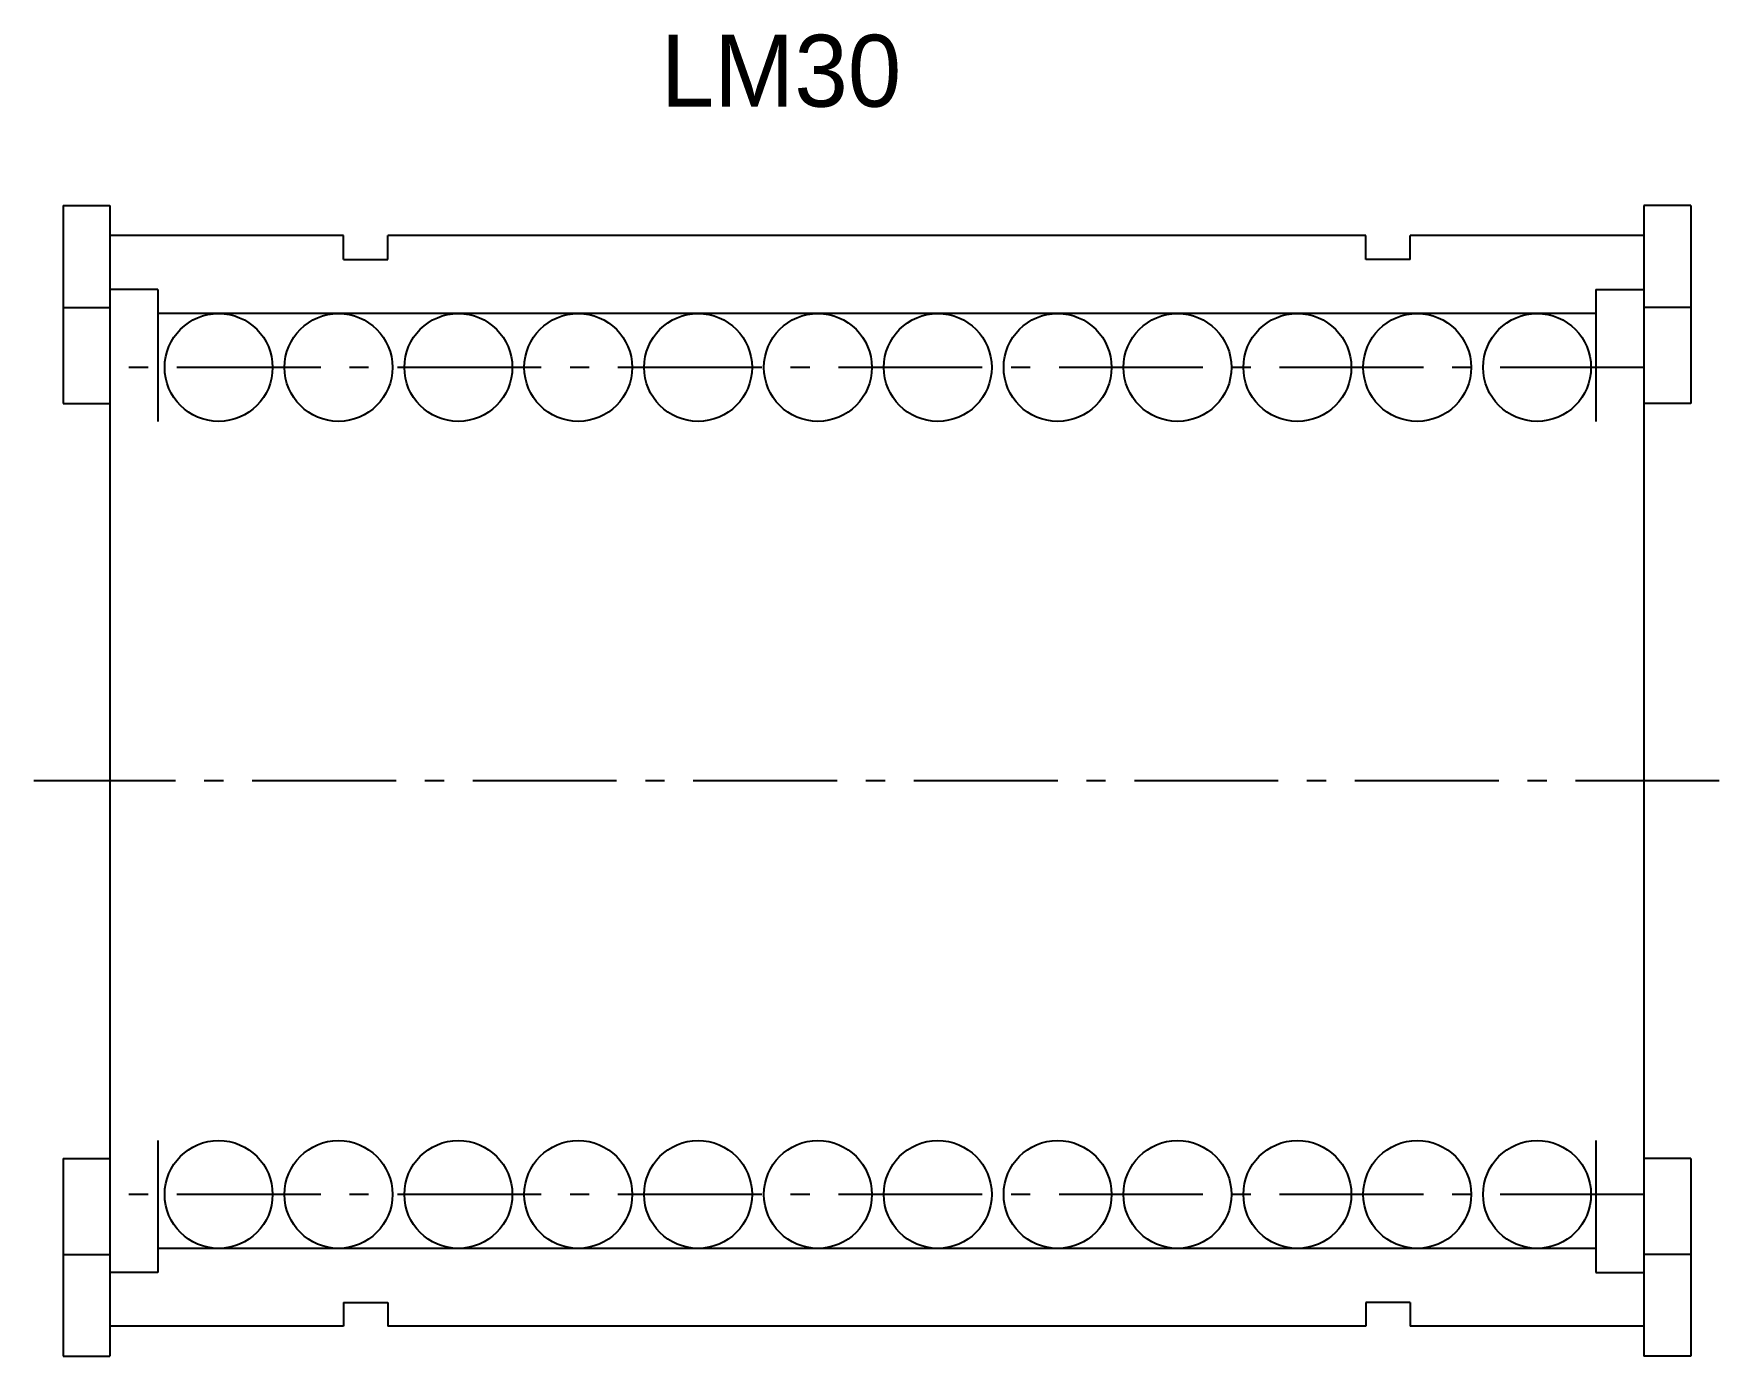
# Model space of a CAD drawing. Extents: x 181.4 to 251.7, y 117 to 172.2.
import ezdxf

# ---------------------------------------------------------------- set-up
doc = ezdxf.new("R2010")
doc.units = 0
doc.header["$MEASUREMENT"] = 0
doc.linetypes.add('SCENTER', pattern=[9.2, 6, -1.2, 0.8, -1.2])
for name, color, linetype in [('CON', 2, 'CONTINUOUS'), ('SCEN', 1, 'SCENTER'), ('UTI', 7, 'CONTINUOUS')]:
    doc.layers.add(name, color=color, linetype=linetype)

msp = doc.modelspace()

# ---------------------------------------------------------------- linework, layer by layer
at = {"layer": 'CON'}
for p, q in [((182.586, 165.004), (182.586, 156.754)), ((182.586, 165.004), (184.536, 165.004)), ((184.536, 165.004), (184.536, 117.004)), ((248.536, 165.004), (248.536, 117.004)), ((250.486, 165.004), (248.536, 165.004)), ((250.486, 165.004), (250.486, 156.754)), ((194.286, 163.754), (184.536, 163.754)), ((194.286, 162.754), (194.286, 163.754)), ((236.936, 163.754), (196.136, 163.754)), ((196.136, 162.754), (196.136, 163.754)), ((236.936, 162.754), (236.936, 163.754)), ((248.536, 163.754), (238.786, 163.754)), ((238.786, 162.754), (238.786, 163.754)), ((194.286, 162.754), (196.136, 162.754)), ((238.786, 162.754), (236.936, 162.754)), ((186.536, 161.504), (184.536, 161.504)), ((186.536, 161.504), (186.536, 156.004)), ((246.536, 161.504), (246.536, 156.004)), ((246.536, 161.504), (248.536, 161.504)), ((182.586, 160.754), (184.536, 160.754)), ((246.536, 160.504), (186.536, 160.504)), ((250.486, 160.754), (248.536, 160.754)), ((182.586, 156.754), (184.536, 156.754)), ((250.486, 156.754), (248.536, 156.754)), ((186.536, 126.004), (186.536, 120.504)), ((246.536, 126.004), (246.536, 120.504)), ((182.586, 125.254), (182.586, 117.004)), ((182.586, 125.254), (184.536, 125.254)), ((250.486, 125.254), (248.536, 125.254)), ((250.486, 125.254), (250.486, 117.004)), ((182.586, 121.254), (184.536, 121.254)), ((246.536, 121.504), (186.536, 121.504)), ((250.486, 121.254), (248.536, 121.254)), ((186.536, 120.504), (184.536, 120.504)), ((246.536, 120.504), (248.536, 120.504)), ((194.286, 119.254), (196.136, 119.254)), ((194.286, 119.254), (194.286, 118.254)), ((196.136, 119.254), (196.136, 118.254)), ((238.786, 119.254), (236.936, 119.254)), ((236.936, 119.254), (236.936, 118.254)), ((238.786, 119.254), (238.786, 118.254)), ((194.286, 118.254), (184.536, 118.254)), ((236.936, 118.254), (196.136, 118.254)), ((248.536, 118.254), (238.786, 118.254)), ((182.586, 117.004), (184.536, 117.004)), ((250.486, 117.004), (248.536, 117.004))]:
    msp.add_line(p, q, dxfattribs=at)
for centre in [(189.078, 158.254), (194.078, 158.254), (199.078, 158.254), (204.078, 158.254), (209.078, 158.254), (214.078, 158.254), (219.078, 158.254), (224.078, 158.254), (229.078, 158.254), (234.078, 158.254), (239.078, 158.254), (244.078, 158.254), (189.078, 123.754), (194.078, 123.754), (199.078, 123.754), (204.078, 123.754), (209.078, 123.754), (214.078, 123.754), (219.078, 123.754), (224.078, 123.754), (229.078, 123.754), (234.078, 123.754), (239.078, 123.754), (244.078, 123.754)]:
    msp.add_circle(centre, 2.25, dxfattribs=at)
at = {"layer": 'SCEN'}
for p, q in [((248.536, 158.254), (184.536, 158.254)), ((251.68, 141.004), (181.363, 141.004)), ((248.536, 123.754), (184.536, 123.754))]:
    msp.add_line(p, q, dxfattribs=at)

# ---------------------------------------------------------------- texts
at = {"layer": 'UTI'}
msp.add_text('LM30', height=3, dxfattribs=at).set_placement((207.521, 169.13))

doc.saveas('drawing.dxf')
